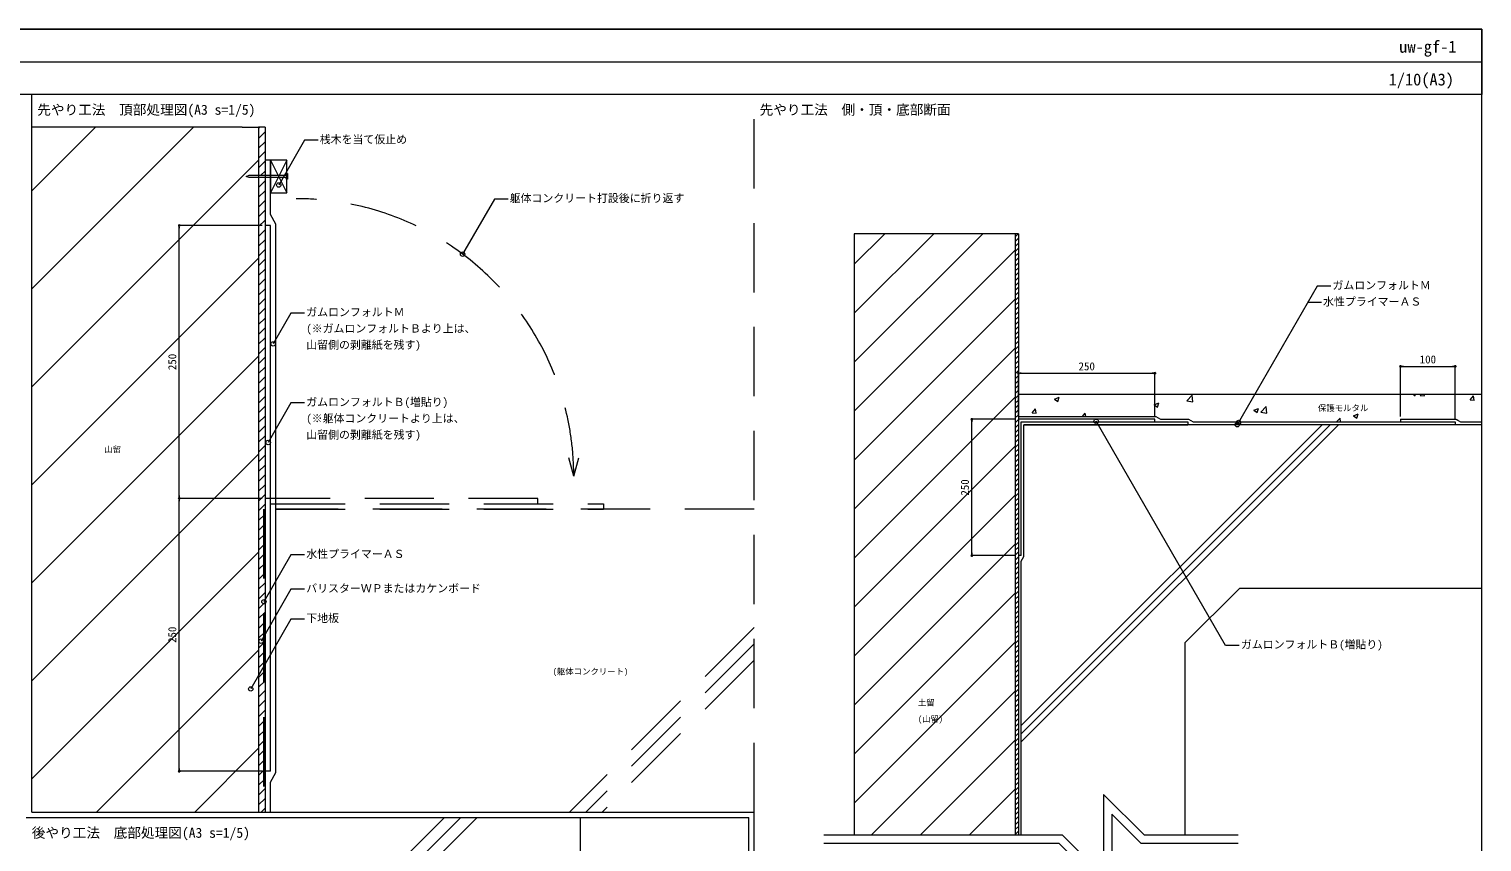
# Model space of a CAD drawing. Units: millimetres, scale not verified. Extents: x -2000 to 2000, y -1375 to 1375.
# Drawn here: x -662 to 2000, y -115 to 1375 of the extents above; entities that cross this region are included whole.
import ezdxf
from ezdxf.enums import TextEntityAlignment as Align

# ---------------------------------------------------------------- set-up
doc = ezdxf.new("R2010")
doc.units = ezdxf.units.MM
doc.header["$LTSCALE"] = 10
doc.linetypes.add('USER2', pattern=[19.05, 12.7, -6.35])
for name, color, linetype, lineweight in [('0-0_0', 7, 'Continuous', 25), ('0-1_HATCH', 9, 'Continuous', 18), ('0-3_KUTAI', 3, 'Continuous', 18), ('0-4_BOUSUI', 1, 'Continuous', 18), ('0-5_MOJI', 7, 'Continuous', 18), ('0-6_sunpo', 7, 'Continuous', 18), ('0-7_KANAMONO_SCREW', 4, 'Continuous', 18), ('0-8_buhin', 2, 'Continuous', 18), ('0-9_waku', 7, 'Continuous', 18), ('0-A_bousui2', 7, 'USER2', 25), ('0-B_KUTAI2', 3, 'USER2', 18)]:
    doc.layers.add(name, color=color, linetype=linetype, lineweight=lineweight)
doc.styles.add('ＭＳ ゴシック', font='')
doc.styles.get('ＭＳ ゴシック').set_extended_font_data('MS Gothic')

# ---------------------------------------------------------------- blocks, each defined once
blk = doc.blocks.new('_DOT')
at = {"layer": '0-0_0'}
for p, q in [((-0.5, 0), (-1, 0)), ((0.25, 0), (-0.25, 0))]:
    blk.add_line(p, q, dxfattribs=at)
blk.add_circle((0, 0), 0.25, dxfattribs=at)

msp = doc.modelspace()

# ---------------------------------------------------------------- linework, layer by layer
at = {"layer": '0-0_0', "lineweight": 18}
msp.add_line((-2000, 1315.09), (2000, 1315.09), dxfattribs=at)
at = {"layer": '0-1_HATCH'}
for p, q in [((-656.67, 1078.53), (-540.1, 1195.09)), ((-656.67, 898.92), (-360.5, 1195.09)), ((-241.33, 1192.63), (-238.88, 1195.09)), ((-241.33, 1174.67), (-229.33, 1186.67)), ((-241.33, 1156.71), (-229.33, 1168.71)), ((-241.33, 1138.75), (-229.33, 1150.75)), ((-656.67, 719.32), (-241.33, 1134.65)), ((-241.33, 1120.79), (-229.33, 1132.79)), ((-189.33, 1135.09), (-219.33, 1075.09)), ((-219.33, 1135.09), (-189.33, 1075.09)), ((-241.33, 1102.83), (-241.22, 1102.94)), ((-241.33, 1084.87), (-229.33, 1096.87)), ((-236.92, 1107.24), (-229.33, 1114.83)), ((-241.33, 1066.91), (-229.33, 1078.91)), ((-241.33, 1048.95), (-229.33, 1060.95)), ((-241.33, 1030.99), (-229.33, 1042.99)), ((-241.33, 1013.03), (-229.33, 1025.03)), ((-241.33, 995.07), (-229.33, 1007.07)), ((-241.33, 977.11), (-229.33, 989.11)), ((850, 944.28), (905.81, 1000.09)), ((850, 854.47), (995.62, 1000.09)), ((850, 764.67), (1085.42, 1000.09)), ((1145, 994.61), (1150.48, 1000.09)), ((1145, 985.63), (1151, 991.63)), ((-241.33, 959.15), (-229.33, 971.15)), ((850, 674.87), (1145, 969.87)), ((1145, 976.64), (1151, 982.64)), ((1145, 967.66), (1151, 973.66)), ((1145, 958.68), (1151, 964.68)), ((-656.67, 539.71), (-241.33, 955.04)), ((-241.33, 941.18), (-229.33, 953.18)), ((-241.33, 923.22), (-229.33, 935.22)), ((1145, 949.7), (1151, 955.7)), ((1145, 940.72), (1151, 946.72)), ((1145, 931.74), (1151, 937.74)), ((-241.33, 905.26), (-229.33, 917.26)), ((1145, 922.76), (1151, 928.76)), ((1145, 913.78), (1151, 919.78)), ((1145, 904.8), (1151, 910.8)), ((-241.33, 887.3), (-229.33, 899.3)), ((-241.33, 869.34), (-229.33, 881.34)), ((850, 585.07), (1145, 880.07)), ((1145, 895.82), (1151, 901.82)), ((1145, 886.84), (1151, 892.84)), ((1145, 877.86), (1151, 883.86)), ((-241.33, 851.38), (-229.33, 863.38)), ((1145, 868.88), (1151, 874.88)), ((1145, 859.9), (1151, 865.9)), ((1145, 850.92), (1151, 856.92)), ((-241.33, 833.42), (-229.33, 845.42)), ((-241.33, 815.46), (-229.33, 827.46)), ((1145, 841.94), (1151, 847.94)), ((1145, 832.96), (1151, 838.96)), ((1145, 823.98), (1151, 829.98)), ((-241.33, 797.5), (-229.33, 809.5)), ((1145, 815), (1151, 821)), ((1145, 806.02), (1151, 812.02)), ((1145, 797.04), (1151, 803.04)), ((-656.67, 360.1), (-241.33, 775.44)), ((-241.33, 779.54), (-229.33, 791.54)), ((-241.33, 761.58), (-229.33, 773.58)), ((850, 495.26), (1145, 790.26)), ((1145, 788.06), (1151, 794.06)), ((1145, 779.08), (1151, 785.08)), ((1145, 770.1), (1151, 776.1)), ((-241.33, 743.62), (-229.33, 755.62)), ((1145, 761.12), (1151, 767.12)), ((1145, 752.14), (1151, 758.14)), ((1145, 743.16), (1151, 749.16)), ((-241.33, 725.66), (-229.33, 737.66)), ((-241.33, 707.7), (-229.33, 719.7)), ((1145, 734.18), (1151, 740.18)), ((1145, 725.2), (1151, 731.2)), ((1145, 716.22), (1151, 722.22)), ((-241.33, 689.74), (-229.33, 701.74)), ((850, 405.46), (1145, 700.46)), ((1145, 707.24), (1151, 713.24)), ((1145, 698.26), (1151, 704.26)), ((1145, 689.28), (1151, 695.28)), ((1216.86, 696.84), (1225.75, 700.25)), ((1216.86, 696.83), (1223.18, 692.57)), ((1223.18, 692.57), (1225.76, 700.24)), ((1459.21, 693.82), (1469.1, 704.13)), ((1459.21, 693.82), (1470.51, 692.07)), ((1470.5, 692.07), (1469.1, 704.13)), ((1874.36, 705.09), (1877.43, 703.02)), ((1877.44, 703.02), (1878.13, 705.09)), ((1887.07, 703.35), (1888.53, 705.09)), ((1887.07, 703.34), (1894.67, 702.68)), ((1894.68, 702.67), (1894.24, 705.09)), ((1978.16, 695.38), (1984.29, 702.67)), ((1978.17, 695.37), (1985.76, 694.71)), ((1985.77, 694.7), (1984.31, 702.66)), ((-241.33, 671.78), (-229.33, 683.78)), ((-241.33, 653.82), (-229.33, 665.82)), ((1145, 680.3), (1151, 686.3)), ((1145, 671.32), (1151, 677.32)), ((1145, 662.34), (1151, 668.34)), ((1175.95, 671.57), (1182.08, 678.87)), ((1175.96, 671.57), (1183.55, 670.91)), ((1183.57, 670.91), (1182.1, 678.87)), ((1268.29, 665.09), (1273.17, 670.9)), ((1274.26, 665.09), (1273.19, 670.9)), ((1399.37, 686.67), (1408.26, 690.08)), ((1399.38, 686.66), (1405.69, 682.4)), ((1405.7, 682.4), (1408.27, 690.07)), ((1581.89, 676.49), (1590.78, 679.91)), ((1581.89, 676.49), (1588.21, 672.23)), ((1588.21, 672.23), (1590.79, 679.9)), ((1594.75, 672.8), (1604.64, 683.11)), ((1594.75, 672.8), (1606.04, 671.04)), ((1606.04, 671.05), (1604.64, 683.11)), ((1764.4, 666.32), (1773.29, 669.74)), ((1764.41, 666.32), (1770.72, 662.06)), ((1770.73, 662.06), (1773.3, 669.73)), ((-241.33, 635.86), (-229.33, 647.86)), ((1145, 653.36), (1151, 659.36)), ((1145, 644.38), (1151, 650.38)), ((1145, 635.4), (1151, 641.4)), ((1737.25, 650.09), (1156, 68.84)), ((1707.25, 650.09), (1156, 98.84)), ((1722.25, 650.09), (1156, 83.84)), ((1733.46, 655.09), (1740.18, 662.09)), ((1740.99, 655.09), (1740.18, 662.09)), ((1954.27, 658.97), (1955.81, 659.57)), ((1955.4, 658.32), (1955.82, 659.56)), ((-241.33, 617.9), (-229.33, 629.9)), ((1145, 626.41), (1151, 632.41)), ((1145, 617.43), (1151, 623.43)), ((1145, 608.45), (1151, 614.45)), ((-656.67, 180.5), (-241.33, 595.83)), ((-241.33, 599.94), (-229.33, 611.94)), ((-241.33, 581.97), (-229.33, 593.97)), ((850, 315.66), (1145, 610.66)), ((1145, 599.47), (1151, 605.47)), ((1145, 590.49), (1151, 596.49)), ((1145, 581.51), (1151, 587.51)), ((-241.33, 564.01), (-229.33, 576.01)), ((1145, 572.53), (1151, 578.53)), ((1145, 563.55), (1151, 569.55)), ((1145, 554.57), (1151, 560.57)), ((-241.33, 546.05), (-229.33, 558.05)), ((-241.33, 528.09), (-229.33, 540.09)), ((1145, 545.59), (1151, 551.59)), ((1145, 536.61), (1151, 542.61)), ((1145, 527.63), (1151, 533.63)), ((-241.33, 510.13), (-229.33, 522.13)), ((850, 225.86), (1145, 520.86)), ((1145, 518.65), (1151, 524.65)), ((1145, 509.67), (1151, 515.67)), ((1145, 500.69), (1151, 506.69)), ((-241.33, 492.17), (-229.33, 504.17)), ((-241.33, 474.21), (-229.33, 486.21)), ((1145, 491.71), (1151, 497.71)), ((1145, 482.73), (1151, 488.73)), ((1145, 473.75), (1151, 479.75)), ((-241.33, 456.25), (-229.33, 468.25)), ((1145, 464.77), (1151, 470.77)), ((1145, 455.79), (1151, 461.79)), ((1145, 446.81), (1151, 452.81)), ((-241.33, 438.29), (-229.33, 450.29)), ((-241.33, 420.33), (-229.33, 432.33)), ((850, 136.05), (1145, 431.05)), ((1145, 437.83), (1151, 443.83)), ((1145, 428.85), (1151, 434.85)), ((1145, 419.87), (1151, 425.87)), ((-656.67, 0.89), (-241.33, 416.23)), ((-241.33, 402.37), (-229.33, 414.37)), ((1145, 410.89), (1151, 416.89)), ((1145, 401.91), (1151, 407.91)), ((-241.33, 384.41), (-229.33, 396.41)), ((-241.33, 366.45), (-229.33, 378.45)), ((1145, 392.93), (1151, 398.93)), ((1145, 383.95), (1151, 389.95)), ((1145, 374.97), (1151, 380.97)), ((-241.33, 348.49), (-229.33, 360.49)), ((1145, 365.99), (1151, 371.99)), ((1145, 357.01), (1151, 363.01)), ((1145, 348.03), (1151, 354.03)), ((-241.33, 330.53), (-229.33, 342.53)), ((-241.33, 312.57), (-229.33, 324.57)), ((850, 46.25), (1145, 341.25)), ((1145, 339.05), (1151, 345.05)), ((1145, 330.07), (1151, 336.07)), ((1145, 321.09), (1151, 327.09)), ((-241.33, 294.61), (-229.33, 306.61)), ((1145, 312.11), (1151, 318.11)), ((1145, 303.13), (1151, 309.13)), ((1145, 294.15), (1151, 300.15)), ((-241.33, 276.65), (-229.33, 288.65)), ((-241.33, 258.69), (-229.33, 270.69)), ((1145, 285.17), (1151, 291.17)), ((1145, 276.18), (1151, 282.18)), ((1145, 267.2), (1151, 273.2)), ((-241.33, 240.72), (-229.33, 252.72)), ((850, -43.55), (1145, 251.45)), ((1145, 258.22), (1151, 264.22)), ((1145, 249.24), (1151, 255.24)), ((1145, 240.26), (1151, 246.26)), ((-537.87, -59.91), (-241.33, 236.62)), ((-241.33, 222.76), (-229.33, 234.76)), ((-241.33, 204.8), (-229.33, 216.8)), ((1145, 231.28), (1151, 237.28)), ((1145, 222.3), (1151, 228.3)), ((1145, 213.32), (1151, 219.32)), ((-241.33, 186.84), (-229.33, 198.84)), ((1145, 204.34), (1151, 210.34)), ((1145, 195.36), (1151, 201.36)), ((1145, 186.38), (1151, 192.38)), ((-241.33, 168.88), (-229.33, 180.88)), ((-241.33, 150.92), (-229.33, 162.92)), ((880.94, -102.41), (1145, 161.65)), ((1145, 177.4), (1151, 183.4)), ((1145, 168.42), (1151, 174.42)), ((1145, 159.44), (1151, 165.44)), ((-241.33, 132.96), (-229.33, 144.96)), ((1145, 150.46), (1151, 156.46)), ((1145, 141.48), (1151, 147.48)), ((1145, 132.5), (1151, 138.5)), ((-241.33, 115), (-229.33, 127)), ((-241.33, 97.04), (-229.33, 109.04)), ((1145, 123.52), (1151, 129.52)), ((1145, 114.54), (1151, 120.54)), ((1145, 105.56), (1151, 111.56)), ((-241.33, 79.08), (-229.33, 91.08)), ((1145, 96.58), (1151, 102.58)), ((1145, 87.6), (1151, 93.6)), ((1145, 78.62), (1151, 84.62)), ((-358.26, -59.91), (-241.33, 57.02)), ((-241.33, 61.12), (-229.33, 73.12)), ((-241.33, 43.16), (-229.33, 55.16)), ((970.75, -102.41), (1145, 71.84)), ((1145, 69.64), (1151, 75.64)), ((1145, 60.66), (1151, 66.66)), ((1145, 51.68), (1151, 57.68)), ((-241.33, 25.2), (-229.33, 37.2)), ((1145, 42.7), (1151, 48.7)), ((1145, 33.72), (1151, 39.72)), ((1145, 24.74), (1151, 30.74)), ((-241.33, 7.24), (-229.33, 19.24)), ((-241.33, -10.72), (-229.33, 1.28)), ((1145, 15.76), (1151, 21.76)), ((1145, 6.78), (1151, 12.78)), ((1145, -2.2), (1151, 3.8)), ((-241.33, -28.68), (-229.33, -16.68)), ((1060.55, -102.41), (1145, -17.96)), ((1145, -11.18), (1151, -5.18)), ((1145, -20.16), (1151, -14.16)), ((1145, -29.14), (1151, -23.14)), ((-241.33, -46.64), (-229.33, -34.64)), ((-236.64, -59.91), (-229.33, -52.6)), ((1145, -38.12), (1151, -32.12)), ((1145, -47.1), (1151, -41.1)), ((1145, -56.08), (1151, -50.08)), ((1145, -65.06), (1151, -59.06)), ((1145, -74.05), (1151, -68.05)), ((1145, -83.03), (1151, -77.03)), ((1145, -92.01), (1151, -86.01)), ((1145, -100.99), (1151, -94.99))]:
    msp.add_line(p, q, dxfattribs=at)
at = {"layer": '0-1_HATCH', "linetype": 'USER2'}
for p, q in [((666.67, 278.59), (328.17, -59.91)), ((666.67, 248.59), (358.17, -59.91)), ((666.67, 218.59), (388.17, -59.91)), ((99.38, -69.91), (-251.33, -420.63)), ((129.38, -69.91), (-251.33, -450.63)), ((159.38, -69.91), (-251.33, -480.63))]:
    msp.add_line(p, q, dxfattribs=at)
at = {"layer": '0-3_KUTAI'}
for p, q in [((-271.33, 1195.09), (-241.33, 1195.09)), ((-241.33, 1195.09), (-241.33, -59.91)), ((1145, 1000.09), (1145, -102.41)), ((2000, 705.09), (1151, 705.09)), ((2000, 650.09), (1161, 650.09)), ((1456, 250.09), (1556, 350.09)), ((2000, 350.09), (1556, 350.09)), ((1456, 250.09), (1456, -102.41))]:
    msp.add_line(p, q, dxfattribs=at)
at = {"layer": '0-3_KUTAI', "linetype": 'USER2'}
msp.add_line((666.67, 495.09), (-209.33, 495.09), dxfattribs=at)
at = {"layer": '0-4_BOUSUI'}
for p, q in [((-229.33, 1195.09), (-241.33, 1195.09)), ((-229.33, 1195.09), (-229.33, -59.91)), ((-219.33, 1135.09), (-229.33, 1135.09)), ((-219.33, 1015.09), (-229.33, 1015.09)), ((-219.33, 15.09), (-219.33, 1015.09)), ((1151, 1000.09), (1151, -102.41)), ((1401, 660.09), (1151, 660.09)), ((1401, 655.09), (1401, 660.09)), ((1461, 655.09), (1461, 650.09)), ((1851, 660.09), (1851, 655.09)), ((1951, 655.09), (1951, 650.09)), ((-219.33, 505.09), (-209.33, 505.09)), ((1156, 410.09), (1151, 410.09)), ((-219.33, 15.09), (-229.33, 15.09))]:
    msp.add_line(p, q, dxfattribs=at)
at = {"layer": '0-4_BOUSUI', "linetype": 'USER2'}
for p, q in [((270.67, 515.09), (-229.33, 515.09)), ((270.67, 505.09), (270.67, 515.09)), ((-209.33, 505.09), (390.67, 505.09)), ((-209.33, 495.09), (390.67, 495.09)), ((390.67, 505.09), (390.67, 495.09))]:
    msp.add_line(p, q, dxfattribs=at)
at = {"layer": '0-4_BOUSUI'}
for points in [[(-209.33, 1017.77), (-219.33, 1035.09), (-219.33, 1135.09)], [(-219.33, -59.91), (-219.33, -4.91), (-209.33, 12.41), (-209.33, 1017.77)], [(1151, 665.09), (1402.34, 665.09), (1411, 660.09), (1462.34, 660.09), (1471, 655.09), (1951, 655.09)], [(1156, 410.09), (1156, 650.09), (1156, 655.09), (1161, 655.09), (1461, 655.09)], [(1156, -102.41), (1156, 400.09), (1161, 408.75), (1161, 650.09), (1461, 650.09)], [(1851, 660.09), (1952.34, 660.09), (1961, 655.09), (2000, 655.09)]]:
    msp.add_lwpolyline(points, dxfattribs=at)
at = {"layer": '0-5_MOJI'}
for p, q in [((-157.05, 1171.19), (-204.33, 1089.29)), ((-132.05, 1171.19), (-157.05, 1171.19)), ((190.8, 1063.36), (132.6, 962.57)), ((215.8, 1063.36), (190.8, 1063.36)), ((-181.83, 854.6), (-214.46, 798.08)), ((-156.83, 854.6), (-181.83, 854.6)), ((1705.95, 873.82), (1680.95, 873.82)), ((-181.83, 689.86), (-223.63, 617.46)), ((-156.83, 689.86), (-181.83, 689.86)), ((1530.43, 245.56), (1293.28, 656.31)), ((336.25, 555.48), (327.2, 589.26)), ((336.25, 555.48), (345.3, 589.26)), ((-181.83, 411.42), (-231.33, 325.67)), ((-156.83, 411.42), (-181.83, 411.42)), ((-181.83, 348.39), (-236.66, 253.4)), ((-156.83, 348.39), (-181.83, 348.39)), ((-181.83, 293.71), (-255.65, 165.84)), ((-156.83, 293.71), (-181.83, 293.71)), ((1555.43, 245.56), (1530.43, 245.56))]:
    msp.add_line(p, q, dxfattribs=at)
msp.add_lwpolyline([(1723.27, 903.82), (1698.27, 903.82), (1551.78, 650.09)], dxfattribs=at)
for centre in [(-204.33, 1089.29), (132.6, 962.57), (-214.46, 798.08), (1293.28, 656.31), (1551.78, 650.09), (1554.13, 654.16), (-223.63, 617.46), (-231.33, 325.67), (-236.66, 253.4), (-255.65, 165.84)]:
    msp.add_circle(centre, 4, dxfattribs=at)
at = {"layer": '0-5_MOJI', "linetype": 'USER2'}
msp.add_arc((-172.44, 555.48), 508.69, 0, 90, dxfattribs=at)
at = {"layer": '0-6_sunpo'}
for p, q in [((-234.33, 1015.09), (-386.6, 1015.09)), ((-386.6, 520.09), (-386.6, 1010.09)), ((1851, 665.09), (1851, 756.96)), ((1856, 756.96), (1946, 756.96)), ((1951, 660.09), (1951, 756.96)), ((1151, 665.09), (1151, 744.27)), ((1156, 744.27), (1396, 744.27)), ((1401, 665.09), (1401, 744.27)), ((1146, 660.09), (1065.5, 660.09)), ((1065.5, 415.09), (1065.5, 655.09)), ((-234.33, 515.09), (-386.6, 515.09)), ((-234.33, 515.09), (-386.6, 515.09)), ((-386.6, 20.09), (-386.6, 510.09)), ((1146, 410.09), (1065.5, 410.09)), ((-234.33, 15.09), (-386.6, 15.09))]:
    msp.add_line(p, q, dxfattribs=at)
for points in [[(1553.7, -102.41), (1381.77, -102.41), (1306.77, -27.41), (1306.77, -177.41), (1231.77, -102.41), (794.16, -102.41)], [(1553.7, -117.41), (1375.56, -117.41), (1321.77, -63.62), (1321.77, -213.62), (1225.56, -117.41), (794.16, -117.41)]]:
    msp.add_lwpolyline(points, dxfattribs=at)
at = {"layer": '0-7_KANAMONO_SCREW'}
msp.add_lwpolyline([(-258.29, 1107.24), (-191.04, 1107.24), (-189.33, 1110.19), (-188.2, 1110.19), (-188.2, 1099.99), (-189.33, 1099.99), (-191.04, 1102.94), (-258.29, 1102.94), (-264.2, 1105.09)], close=True, dxfattribs=at)
at = {"layer": '0-8_buhin'}
msp.add_lwpolyline([(-219.33, 1075.09), (-189.33, 1075.09), (-189.33, 1135.09), (-219.33, 1135.09)], close=True, dxfattribs=at)
at = {"layer": '0-9_waku'}
for p, q in [((-656.67, -59.91), (-656.67, 1255.09)), ((-666.67, -69.91), (656.67, -69.91)), ((-656.67, -59.91), (666.67, -59.91)), ((656.67, -1374.91), (656.67, -69.91)), ((666.67, -1374.91), (666.67, -59.91))]:
    msp.add_line(p, q, dxfattribs=at)
at = {"layer": '0-9_waku', "linetype": 'USER2'}
msp.add_line((666.67, -59.91), (666.67, 1255.09), dxfattribs=at)
at = {"layer": '0-9_waku'}
for points in [[(-2000, -1374.91), (2000, -1374.91), (2000, 1375.09), (-2000, 1375.09)], [(2000, 1255.09), (-2000, 1255.09), (-2000, 1375.09), (2000, 1375.09)]]:
    msp.add_lwpolyline(points, close=True, dxfattribs=at)
at = {"layer": '0-A_bousui2'}
msp.add_line((-231.33, 495.09), (-231.33, -59.91), dxfattribs=at)
at = {"layer": '0-B_KUTAI2', "linetype": 'Continuous'}
for p, q in [((-271.33, 1195.09), (-656.67, 1195.09)), ((850, 1000.09), (850, -102.41)), ((1151, 1000.09), (850, 1000.09))]:
    msp.add_line(p, q, dxfattribs=at)
at = {"layer": '0-B_KUTAI2'}
msp.add_line((348.67, -364.91), (348.67, -69.91), dxfattribs=at)

# ---------------------------------------------------------------- block references
at = {"layer": '0-6_sunpo', "xscale": 5, "yscale": 5}
for p, rotation in [((-386.6, 1015.09), 90), ((1151, 744.27), 180), ((1851, 756.96), 180), ((1065.5, 660.09), 90), ((-386.6, 515.09), 270), ((-386.6, 515.09), 90), ((1065.5, 410.09), 270), ((-386.6, 15.09), 270)]:
    msp.add_blockref('_DOT', p, dxfattribs=dict(at, rotation=rotation))
for p in [(1401, 744.27), (1951, 756.96)]:
    msp.add_blockref('_DOT', p, dxfattribs=at)

# ---------------------------------------------------------------- texts
at = {"layer": '0-5_MOJI', "style": 'ＭＳ ゴシック'}
for s, height, p in [('先やり工法\u3000頂部処理図(A3 s=1/5)', 18.33, (-646.67, 1212.59)), ('先やり工法\u3000側・頂・底部断面', 18.33, (676.67, 1212.59)), ('桟木を当て仮止め', 14.66, (-129.05, 1161.19)), ('躯体コンクリート打設後に折り返す', 14.66, (218.8, 1053.36)), ('ガムロンフォルトＭ', 14.66, (1726.27, 893.82)), ('水性プライマーＡＳ', 14.66, (1708.95, 863.82)), ('ガムロンフォルトＭ', 14.66, (-153.83, 844.6)), ('(※ガムロンフォルトＢより上は、', 14.66, (-153.83, 814.6)), ('山留側の剥離紙を残す)', 14.66, (-153.83, 784.6)), ('ガムロンフォルトＢ(増貼り)', 14.66, (-153.83, 679.86)), ('(※躯体コンクリートより上は、', 14.66, (-153.83, 649.86)), ('保護モルタル', 11, (1699.44, 671.66)), ('山留側の剥離紙を残す)', 14.66, (-153.83, 619.86)), ('山留', 11, (-524.08, 595.91)), ('水性プライマーＡＳ', 14.66, (-153.83, 401.42)), ('バリスターＷＰまたはカケンボード', 14.66, (-153.83, 338.39)), ('下地板', 14.66, (-153.83, 283.71)), ('ガムロンフォルトＢ(増貼り)', 14.66, (1558.43, 235.56)), ('(躯体コンクリート)', 11, (297.76, 188.98)), ('土留', 11, (966.7, 131.92)), ('(山留)', 11, (966.7, 101.92)), ('後やり工法\u3000底部処理図(A3 s=1/5)', 18.33, (-656.67, -112.41))]:
    msp.add_text(s, height=height, dxfattribs=at).set_placement(p, align=Align.BOTTOM_LEFT)
at = {"layer": '0-6_sunpo', "style": 'ＭＳ ゴシック'}
for p in [(-387.6, 750.09), (1064.5, 520.09), (-387.6, 250.09)]:
    msp.add_text('250', height=14.66, rotation=90, dxfattribs=at).set_placement(p, align=Align.BOTTOM_LEFT)
for s, p in [('100', (1886, 757.96)), ('250', (1261, 745.27))]:
    msp.add_text(s, height=14.66, dxfattribs=at).set_placement(p, align=Align.BOTTOM_LEFT)
at = {"layer": '0-9_waku', "style": 'ＭＳ ゴシック'}
for s, p in [('uw-gf-1', (1848.55, 1325.09)), ('1/10(A3)', (1829.06, 1265.09))]:
    msp.add_text(s, height=21.99, dxfattribs=at).set_placement(p, align=Align.BOTTOM_LEFT)

doc.saveas('drawing.dxf')
